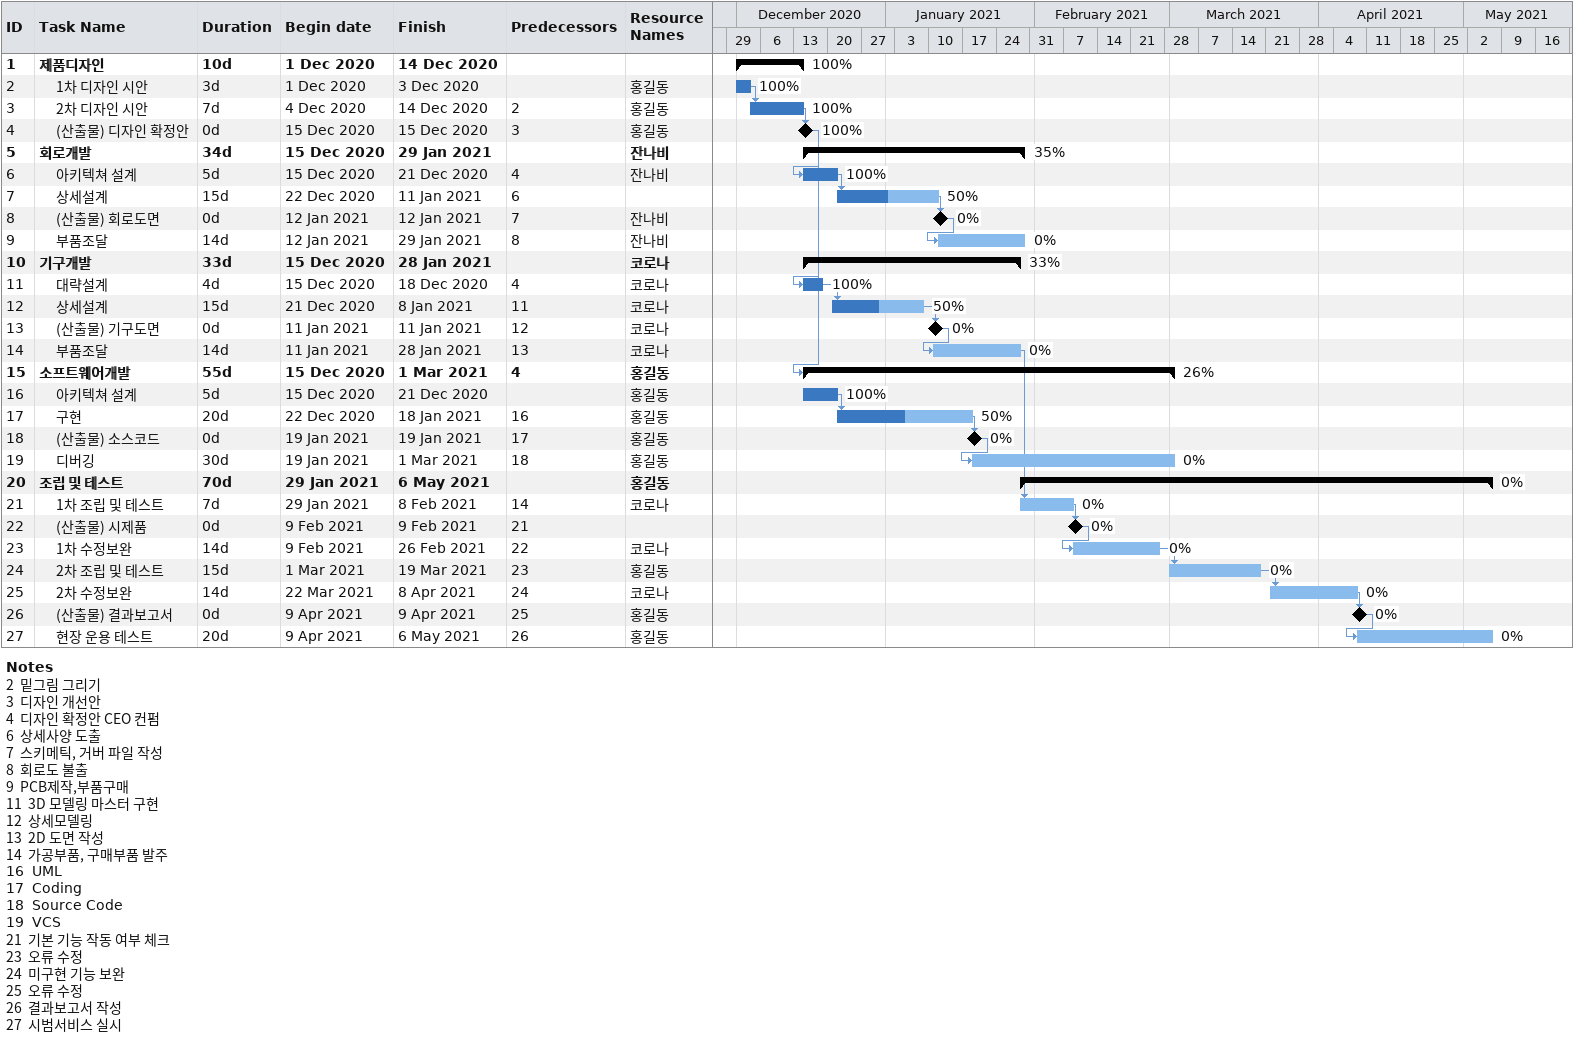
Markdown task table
| ID | Level | Task | Duration | Start | Finish | Predecessors | Resources | % complete |
|---|---|---|---|---|---|---|---|---|
| 1 | 1 | **제품디자인** | 10d | 2020-12-01 | 2020-12-14 |  |  | 100 |
| 2 | 2 | 1차 디자인 시안 | 3d | 2020-12-01 | 2020-12-03 |  | 홍길동 | 100 |
| 3 | 2 | 2차 디자인 시안 | 7d | 2020-12-04 | 2020-12-14 | 2 | 홍길동 | 100 |
| 4 | 2 | (산출물) 디자인 확정안 | 0d | 2020-12-15 | 2020-12-15 | 3 | 홍길동 | 100 |
| 5 | 1 | **회로개발** | 34d | 2020-12-15 | 2021-01-29 |  | 잔나비 | 35 |
| 6 | 2 | 아키텍쳐 설계 | 5d | 2020-12-15 | 2020-12-21 | 4 | 잔나비 | 100 |
| 7 | 2 | 상세설계 | 15d | 2020-12-22 | 2021-01-11 | 6 |  | 50 |
| 8 | 2 | (산출물) 회로도면 | 0d | 2021-01-12 | 2021-01-12 | 7 | 잔나비 | 0 |
| 9 | 2 | 부품조달 | 14d | 2021-01-12 | 2021-01-29 | 8 | 잔나비 | 0 |
| 10 | 1 | **기구개발** | 33d | 2020-12-15 | 2021-01-28 |  | 코로나 | 33 |
| 11 | 2 | 대략설계 | 4d | 2020-12-15 | 2020-12-18 | 4 | 코로나 | 100 |
| 12 | 2 | 상세설계 | 15d | 2020-12-21 | 2021-01-08 | 11 | 코로나 | 50 |
| 13 | 2 | (산출물) 기구도면 | 0d | 2021-01-11 | 2021-01-11 | 12 | 코로나 | 0 |
| 14 | 2 | 부품조달 | 14d | 2021-01-11 | 2021-01-28 | 13 | 코로나 | 0 |
| 15 | 1 | **소프트웨어개발** | 55d | 2020-12-15 | 2021-03-01 | 4 | 홍길동 | 26 |
| 16 | 2 | 아키텍쳐 설계 | 5d | 2020-12-15 | 2020-12-21 |  | 홍길동 | 100 |
| 17 | 2 | 구현 | 20d | 2020-12-22 | 2021-01-18 | 16 | 홍길동 | 50 |
| 18 | 2 | (산출물) 소스코드 | 0d | 2021-01-19 | 2021-01-19 | 17 | 홍길동 | 0 |
| 19 | 2 | 디버깅 | 30d | 2021-01-19 | 2021-03-01 | 18 | 홍길동 | 0 |
| 20 | 1 | **조립 및 테스트** | 70d | 2021-01-29 | 2021-05-06 |  | 홍길동 | 0 |
| 21 | 2 | 1차 조립 및 테스트 | 7d | 2021-01-29 | 2021-02-08 | 14 | 코로나 | 0 |
| 22 | 2 | (산출물) 시제품 | 0d | 2021-02-09 | 2021-02-09 | 21 |  | 0 |
| 23 | 2 | 1차 수정보완 | 14d | 2021-02-09 | 2021-02-26 | 22 | 코로나 | 0 |
| 24 | 2 | 2차 조립 및 테스트 | 15d | 2021-03-01 | 2021-03-19 | 23 | 홍길동 | 0 |
| 25 | 2 | 2차 수정보완 | 14d | 2021-03-22 | 2021-04-08 | 24 | 코로나 | 0 |
| 26 | 2 | (산출물) 결과보고서 | 0d | 2021-04-09 | 2021-04-09 | 25 | 홍길동 | 0 |
| 27 | 2 | 현장 운용 테스트 | 20d | 2021-04-09 | 2021-05-06 | 26 | 홍길동 | 0 |

Notes
- 2: 밑그림 그리기
- 3: 디자인 개선안
- 4: 디자인 확정안 CEO 컨펌
- 6: 상세사양 도출
- 7: 스키메틱, 거버 파일 작성
- 8: 회로도 불출
- 9: PCB제작,부품구매
- 11: 3D 모델링 마스터 구현
- 12: 상세모델링
- 13: 2D 도면 작성
- 14: 가공부품, 구매부품 발주
- 16: UML
- 17: Coding
- 18: Source Code
- 19: VCS
- 21: 기본 기능 작동 여부 체크
- 23: 오류 수정
- 24: 미구현 기능 보완
- 25: 오류 수정
- 26: 결과보고서 작성
- 27: 시범서비스 실시
